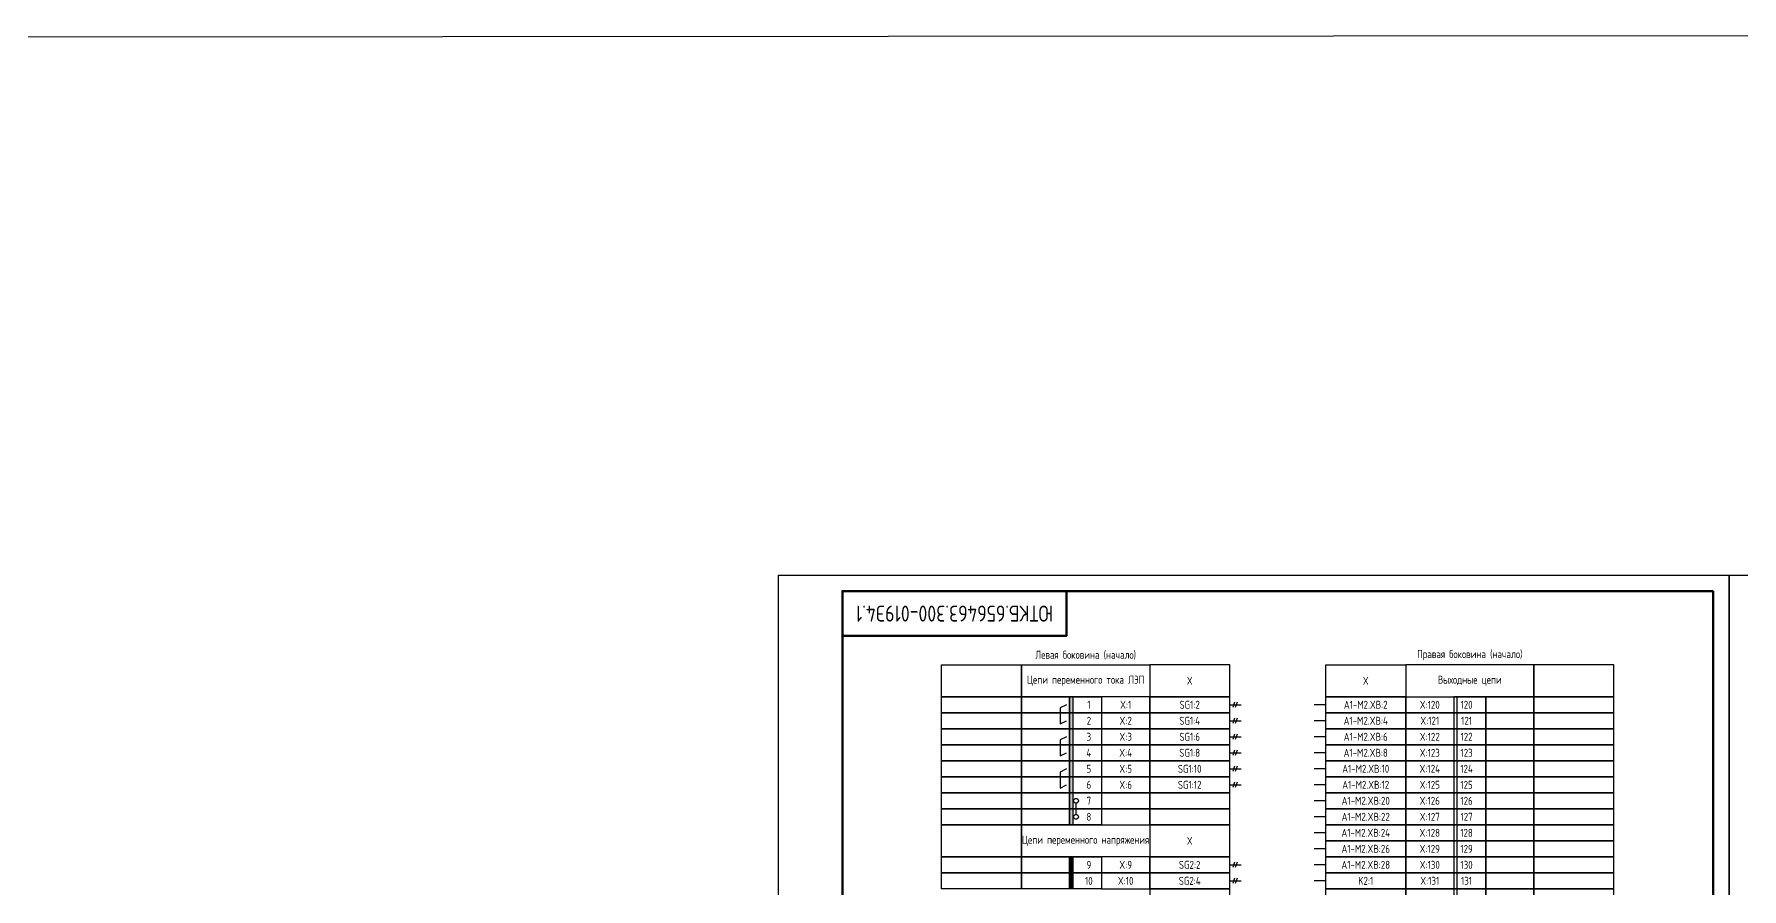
# Model space of a CAD drawing. Header units: millimetres. Extents: x -920 to 3495, y -90 to 589.
# Drawn here: x 2288 to 2821, y 322 to 589 of the extents above; entities that cross this region are included whole.
import ezdxf

# ---------------------------------------------------------------- set-up
doc = ezdxf.new("R2010")
doc.units = ezdxf.units.MM
doc.styles.add('Gost_type_A', font='GOST_A.TTF')

# ---------------------------------------------------------------- blocks, each defined once
blk = doc.blocks.new('Штамп угловой верхний')
at = {"lineweight": 50}
blk.add_lwpolyline([(0, 0), (70, 0), (70, -14), (0, -14)], close=True, dxfattribs=at)

msp = doc.modelspace()

# ---------------------------------------------------------------- hatches: boundary and pattern name
h = msp.add_hatch(color=256)
h.dxf.hatch_style = 1
h.paths.add_polyline_path([(2612, 382), (2611, 382), (2611, 342), (2612, 342)])
h = msp.add_hatch(color=256)
h.dxf.hatch_style = 1
h.paths.add_polyline_path([(2612, 332), (2611, 332), (2611, 327), (2612, 327)])
h = msp.add_hatch(color=256)
h.dxf.hatch_style = 1
h.paths.add_polyline_path([(2612, 327), (2611, 327), (2611, 322), (2612, 322)])

# ---------------------------------------------------------------- linework, layer by layer
for p, q in [((2661, 379.5), (2664.62, 379.5)), ((2662.54, 380.31), (2661.96, 378.69)), ((2663.33, 380.31), (2662.75, 378.69)), ((2691, 379.5), (2687.38, 379.5)), ((2732, 382), (2732, 142)), ((2661, 374.5), (2664.62, 374.5)), ((2662.54, 375.31), (2661.96, 373.69)), ((2663.33, 375.31), (2662.75, 373.69)), ((2691, 374.5), (2687.38, 374.5)), ((2661, 369.5), (2664.62, 369.5)), ((2662.54, 370.31), (2661.96, 368.69)), ((2663.33, 370.31), (2662.75, 368.69)), ((2691, 369.5), (2687.38, 369.5)), ((2661, 364.5), (2664.62, 364.5)), ((2662.54, 365.31), (2661.96, 363.69)), ((2663.33, 365.31), (2662.75, 363.69)), ((2691, 364.5), (2687.38, 364.5)), ((2661, 359.5), (2664.62, 359.5)), ((2662.54, 360.31), (2661.96, 358.69)), ((2663.33, 360.31), (2662.75, 358.69)), ((2691, 359.5), (2687.38, 359.5)), ((2661, 354.5), (2664.62, 354.5)), ((2662.54, 355.31), (2661.96, 353.69)), ((2663.33, 355.31), (2662.75, 353.69)), ((2691, 354.5), (2687.38, 354.5)), ((2613, 345.25), (2613, 348.75)), ((2691, 349.5), (2687.38, 349.5)), ((2691, 344.5), (2687.38, 344.5)), ((2691, 339.5), (2687.38, 339.5)), ((2691, 334.5), (2687.38, 334.5)), ((2661, 329.5), (2664.62, 329.5)), ((2662.54, 330.31), (2661.96, 328.69)), ((2663.33, 330.31), (2662.75, 328.69)), ((2691, 329.5), (2687.38, 329.5)), ((2661, 324.5), (2664.62, 324.5)), ((2662.54, 325.31), (2661.96, 323.69)), ((2663.33, 325.31), (2662.75, 323.69)), ((2691, 324.5), (2687.38, 324.5))]:
    msp.add_line(p, q)
at = {"color": 94, "lineweight": 30}
msp.add_lwpolyline([(-920, 586), (3495, 589), (3495, -87), (-920, -90)], close=True, dxfattribs=at)
for points in [[(2817, 420), (2817, 0), (2520, 0), (2520, 420)], [(3114, 420), (3114, 0), (2817, 0), (2817, 420)], [(2571, 392), (2596, 392), (2596, 382), (2571, 382)], [(2596, 392), (2636, 392), (2636, 382), (2596, 382)], [(2661, 392), (2636, 392), (2636, 382), (2661, 382)], [(2691, 392), (2716, 392), (2716, 382), (2691, 382)], [(2756, 392), (2716, 392), (2716, 382), (2756, 382)], [(2781, 392), (2756, 392), (2756, 382), (2781, 382)], [(2571, 382), (2596, 382), (2596, 377), (2571, 377)], [(2596, 382), (2611, 382), (2611, 377), (2596, 377)], [(2611, 382), (2621, 382), (2621, 377), (2611, 377)], [(2636, 382), (2621, 382), (2621, 377), (2636, 377)], [(2661, 382), (2636, 382), (2636, 377), (2661, 377)], [(2691, 382), (2716, 382), (2716, 377), (2691, 377)], [(2716, 382), (2731, 382), (2731, 377), (2716, 377)], [(2741, 382), (2731, 382), (2731, 377), (2741, 377)], [(2756, 382), (2741, 382), (2741, 377), (2756, 377)], [(2781, 382), (2756, 382), (2756, 377), (2781, 377)], [(2571, 377), (2596, 377), (2596, 372), (2571, 372)], [(2596, 377), (2611, 377), (2611, 372), (2596, 372)], [(2611, 377), (2621, 377), (2621, 372), (2611, 372)], [(2636, 377), (2621, 377), (2621, 372), (2636, 372)], [(2661, 377), (2636, 377), (2636, 372), (2661, 372)], [(2691, 377), (2716, 377), (2716, 372), (2691, 372)], [(2716, 377), (2731, 377), (2731, 372), (2716, 372)], [(2741, 377), (2731, 377), (2731, 372), (2741, 372)], [(2756, 377), (2741, 377), (2741, 372), (2756, 372)], [(2781, 377), (2756, 377), (2756, 372), (2781, 372)], [(2571, 372), (2596, 372), (2596, 367), (2571, 367)], [(2596, 372), (2611, 372), (2611, 367), (2596, 367)], [(2611, 372), (2621, 372), (2621, 367), (2611, 367)], [(2636, 372), (2621, 372), (2621, 367), (2636, 367)], [(2661, 372), (2636, 372), (2636, 367), (2661, 367)], [(2691, 372), (2716, 372), (2716, 367), (2691, 367)], [(2716, 372), (2731, 372), (2731, 367), (2716, 367)], [(2741, 372), (2731, 372), (2731, 367), (2741, 367)], [(2756, 372), (2741, 372), (2741, 367), (2756, 367)], [(2781, 372), (2756, 372), (2756, 367), (2781, 367)], [(2571, 367), (2596, 367), (2596, 362), (2571, 362)], [(2596, 367), (2611, 367), (2611, 362), (2596, 362)], [(2611, 367), (2621, 367), (2621, 362), (2611, 362)], [(2636, 367), (2621, 367), (2621, 362), (2636, 362)], [(2661, 367), (2636, 367), (2636, 362), (2661, 362)], [(2691, 367), (2716, 367), (2716, 362), (2691, 362)], [(2716, 367), (2731, 367), (2731, 362), (2716, 362)], [(2741, 367), (2731, 367), (2731, 362), (2741, 362)], [(2756, 367), (2741, 367), (2741, 362), (2756, 362)], [(2781, 367), (2756, 367), (2756, 362), (2781, 362)], [(2571, 362), (2596, 362), (2596, 357), (2571, 357)], [(2596, 362), (2611, 362), (2611, 357), (2596, 357)], [(2611, 362), (2621, 362), (2621, 357), (2611, 357)], [(2636, 362), (2621, 362), (2621, 357), (2636, 357)], [(2661, 362), (2636, 362), (2636, 357), (2661, 357)], [(2691, 362), (2716, 362), (2716, 357), (2691, 357)], [(2716, 362), (2731, 362), (2731, 357), (2716, 357)], [(2741, 362), (2731, 362), (2731, 357), (2741, 357)], [(2756, 362), (2741, 362), (2741, 357), (2756, 357)], [(2781, 362), (2756, 362), (2756, 357), (2781, 357)], [(2571, 357), (2596, 357), (2596, 352), (2571, 352)], [(2596, 357), (2611, 357), (2611, 352), (2596, 352)], [(2611, 357), (2621, 357), (2621, 352), (2611, 352)], [(2636, 357), (2621, 357), (2621, 352), (2636, 352)], [(2661, 357), (2636, 357), (2636, 352), (2661, 352)], [(2691, 357), (2716, 357), (2716, 352), (2691, 352)], [(2716, 357), (2731, 357), (2731, 352), (2716, 352)], [(2741, 357), (2731, 357), (2731, 352), (2741, 352)], [(2756, 357), (2741, 357), (2741, 352), (2756, 352)], [(2781, 357), (2756, 357), (2756, 352), (2781, 352)], [(2571, 352), (2596, 352), (2596, 347), (2571, 347)], [(2571, 347), (2596, 347), (2596, 342), (2571, 342)], [(2596, 352), (2611, 352), (2611, 347), (2596, 347)], [(2596, 347), (2611, 347), (2611, 342), (2596, 342)], [(2611, 352), (2621, 352), (2621, 347), (2611, 347)], [(2611, 347), (2621, 347), (2621, 342), (2611, 342)], [(2636, 352), (2621, 352), (2621, 347), (2636, 347)], [(2636, 347), (2621, 347), (2621, 342), (2636, 342)], [(2661, 352), (2636, 352), (2636, 347), (2661, 347)], [(2661, 347), (2636, 347), (2636, 342), (2661, 342)], [(2691, 352), (2716, 352), (2716, 347), (2691, 347)], [(2691, 347), (2716, 347), (2716, 342), (2691, 342)], [(2716, 352), (2731, 352), (2731, 347), (2716, 347)], [(2716, 347), (2731, 347), (2731, 342), (2716, 342)], [(2741, 352), (2731, 352), (2731, 347), (2741, 347)], [(2741, 347), (2731, 347), (2731, 342), (2741, 342)], [(2756, 352), (2741, 352), (2741, 347), (2756, 347)], [(2756, 347), (2741, 347), (2741, 342), (2756, 342)], [(2781, 352), (2756, 352), (2756, 347), (2781, 347)], [(2781, 347), (2756, 347), (2756, 342), (2781, 342)], [(2571, 342), (2596, 342), (2596, 332), (2571, 332)], [(2596, 342), (2636, 342), (2636, 332), (2596, 332)], [(2661, 342), (2636, 342), (2636, 332), (2661, 332)], [(2691, 342), (2716, 342), (2716, 337), (2691, 337)], [(2716, 342), (2731, 342), (2731, 337), (2716, 337)], [(2741, 342), (2731, 342), (2731, 337), (2741, 337)], [(2756, 342), (2741, 342), (2741, 337), (2756, 337)], [(2781, 342), (2756, 342), (2756, 337), (2781, 337)], [(2691, 337), (2716, 337), (2716, 332), (2691, 332)], [(2716, 337), (2731, 337), (2731, 332), (2716, 332)], [(2741, 337), (2731, 337), (2731, 332), (2741, 332)], [(2756, 337), (2741, 337), (2741, 332), (2756, 332)], [(2781, 337), (2756, 337), (2756, 332), (2781, 332)], [(2571, 332), (2596, 332), (2596, 327), (2571, 327)], [(2596, 332), (2611, 332), (2611, 327), (2596, 327)], [(2611, 332), (2621, 332), (2621, 327), (2611, 327)], [(2636, 332), (2621, 332), (2621, 327), (2636, 327)], [(2661, 332), (2636, 332), (2636, 327), (2661, 327)], [(2691, 332), (2716, 332), (2716, 327), (2691, 327)], [(2716, 332), (2731, 332), (2731, 327), (2716, 327)], [(2741, 332), (2731, 332), (2731, 327), (2741, 327)], [(2756, 332), (2741, 332), (2741, 327), (2756, 327)], [(2781, 332), (2756, 332), (2756, 327), (2781, 327)], [(2571, 327), (2596, 327), (2596, 322), (2571, 322)], [(2596, 327), (2611, 327), (2611, 322), (2596, 322)], [(2611, 327), (2621, 327), (2621, 322), (2611, 322)], [(2636, 327), (2621, 327), (2621, 322), (2636, 322)], [(2661, 327), (2636, 327), (2636, 322), (2661, 322)], [(2691, 327), (2716, 327), (2716, 322), (2691, 322)], [(2716, 327), (2731, 327), (2731, 322), (2716, 322)], [(2741, 327), (2731, 327), (2731, 322), (2741, 322)], [(2756, 327), (2741, 327), (2741, 322), (2756, 322)], [(2781, 327), (2756, 327), (2756, 322), (2781, 322)], [(2661, 322), (2636, 322), (2636, 312), (2661, 312)], [(2691, 322), (2716, 322), (2716, 317), (2691, 317)], [(2716, 322), (2731, 322), (2731, 317), (2716, 317)], [(2741, 322), (2731, 322), (2731, 317), (2741, 317)], [(2756, 322), (2741, 322), (2741, 317), (2756, 317)], [(2781, 322), (2756, 322), (2756, 317), (2781, 317)]]:
    msp.add_lwpolyline(points, close=True)
at = {"lineweight": 50}
msp.add_lwpolyline([(2812, 415), (2812, 5), (2540, 5), (2540, 415)], close=True, dxfattribs=at)
for points in [[(2610, 379.5), (2608, 378.5), (2608, 373.5), (2610, 374.5)], [(2611, 342), (2611, 382), (2612, 382), (2612, 342)], [(2610, 369.5), (2608, 368.5), (2608, 363.5), (2610, 364.5)], [(2610, 359.5), (2608, 358.5), (2608, 353.5), (2610, 354.5)], [(2611, 327), (2611, 332), (2612, 332), (2612, 327)], [(2611, 322), (2611, 327), (2612, 327), (2612, 322)]]:
    msp.add_lwpolyline(points)
for centre in [(2613, 349.5), (2613, 344.5)]:
    msp.add_circle(centre, 0.75)

# ---------------------------------------------------------------- block references
msp.add_blockref('Штамп угловой верхний', (2540, 415))

# ---------------------------------------------------------------- texts
at = {"insert": (2575, 408), "char_height": 5, "width": 70, "attachment_point": 5, "rotation": 180, "style": 'Gost_type_A'}
msp.add_mtext('ЮТКБ.656463.300-019Э4.1', dxfattribs=at)
at = {"char_height": 2.5, "attachment_point": 5, "style": 'Gost_type_A'}
for s, insert, width in [('Левая боковина (начало)', (2616, 395), 90), ('Правая боковина (начало)', (2736, 395), 90), ('Цепи переменного тока ЛЭП', (2616, 387), 40), ('X', (2648.5, 387), 25), ('X', (2703.5, 387), 25), ('Выходные цепи ', (2736, 387), 40), ('SG1:2', (2648.5, 379.5), 25), ('A1-M2.XВ:2', (2703.5, 379.5), 25), ('SG1:4', (2648.5, 374.5), 25), ('A1-M2.XВ:4', (2703.5, 374.5), 25), ('SG1:6', (2648.5, 369.5), 25), ('A1-M2.XВ:6', (2703.5, 369.5), 25), ('SG1:8', (2648.5, 364.5), 25), ('A1-M2.XВ:8', (2703.5, 364.5), 25), ('SG1:10', (2648.5, 359.5), 25), ('A1-M2.XВ:10', (2703.5, 359.5), 25), ('SG1:12', (2648.5, 354.5), 25), ('A1-M2.XВ:12', (2703.5, 354.5), 25), ('A1-M2.XВ:20', (2703.5, 349.5), 25), ('A1-M2.XВ:22', (2703.5, 344.5), 25), ('Цепи переменного напряжения', (2616, 337), 40), ('X', (2648.5, 337), 25), ('A1-M2.XВ:24', (2703.5, 339.5), 25), ('A1-M2.XВ:26', (2703.5, 334.5), 25), ('SG2:4', (2648.5, 324.5), 25), ('SG2:2', (2648.5, 329.5), 25), ('A1-M2.XВ:28', (2703.5, 329.5), 25), ('K2:1', (2703.5, 324.5), 25)]:
    msp.add_mtext(s, dxfattribs=dict(at, insert=insert, width=width))
at = {"ltscale": 10, "char_height": 2.5, "attachment_point": 5, "style": 'Gost_type_A'}
for s, insert, width in [('1', (2617, 379.5), 8), ('X:1', (2628.5, 379.5), 15), ('X:120', (2723.5, 379.5), 15), ('120', (2735, 379.5), 8), ('2', (2617, 374.5), 8), ('X:2', (2628.5, 374.5), 15), ('X:121', (2723.5, 374.5), 15), ('121', (2735, 374.5), 8), ('3', (2617, 369.5), 8), ('X:3', (2628.5, 369.5), 15), ('X:122', (2723.5, 369.5), 15), ('122', (2735, 369.5), 8), ('4', (2617, 364.5), 8), ('X:4', (2628.5, 364.5), 15), ('X:123', (2723.5, 364.5), 15), ('123', (2735, 364.5), 8), ('5', (2617, 359.5), 8), ('X:5', (2628.5, 359.5), 15), ('X:124', (2723.5, 359.5), 15), ('124', (2735, 359.5), 8), ('6', (2617, 354.5), 8), ('X:6', (2628.5, 354.5), 15), ('X:125', (2723.5, 354.5), 15), ('125', (2735, 354.5), 8), ('7', (2617, 349.5), 8), ('X:126', (2723.5, 349.5), 15), ('126', (2735, 349.5), 8), ('8', (2617, 344.5), 8), ('X:127', (2723.5, 344.5), 15), ('127', (2735, 344.5), 8), ('X:128', (2723.5, 339.5), 15), ('128', (2735, 339.5), 8), ('X:129', (2723.5, 334.5), 15), ('129', (2735, 334.5), 8), ('10', (2617, 324.5), 8), ('9', (2617, 329.5), 8), ('X:10', (2628.5, 324.5), 15), ('X:9', (2628.5, 329.5), 15), ('X:130', (2723.5, 329.5), 15), ('X:131', (2723.5, 324.5), 15), ('130', (2735, 329.5), 8), ('131', (2735, 324.5), 8)]:
    msp.add_mtext(s, dxfattribs=dict(at, insert=insert, width=width))

doc.saveas('drawing.dxf')
